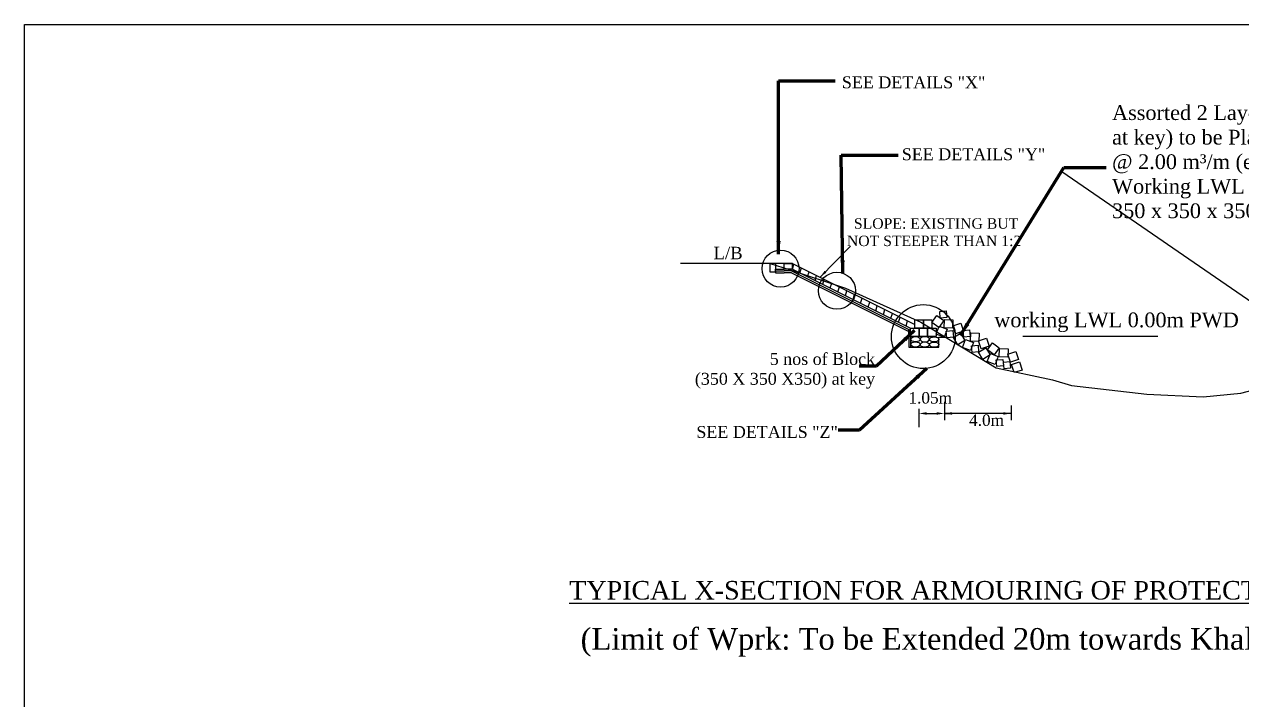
# Model space of a CAD drawing. Header units: metres. Extents: x -2434 to 11656, y -15288 to 8109.
# Drawn here: x 1646 to 1710.7, y -13497.7 to -13461.9 of the extents above; entities that cross this region are included whole.
import ezdxf

# ---------------------------------------------------------------- set-up
doc = ezdxf.new("R2010")
doc.units = ezdxf.units.M
doc.layers.add('LINE', color=7, linetype='Continuous')
doc.styles.get("Standard").update_dxf_attribs({"font": 'times.ttf'})
doc.dimstyles.get("Standard").update_dxf_attribs({"dimtxt": 0.5, "dimasz": 0.4075, "dimexe": 0.364, "dimexo": 0.219, "dimgap": 0.09, "dimtad": 0, "dimdec": 0, "dimlfac": 1000, "dimzin": 0, "dimdsep": 46, "dimtxsty": 'Standard', "dimcen": 0.09, "dimadec": 0, "dimazin": 0, "dimtfac": 1, "dimtdec": 0, "dimtofl": 0, "dimtmove": 0, "dimatfit": 3, "dimfxl": 1, "dimtolj": 1, "dimtzin": 0, "dimarcsym": 0})

msp = doc.modelspace()

# ---------------------------------------------------------------- hatches: boundary and pattern name
at = {"linetype": 'Continuous', "lineweight": -3, "ltscale": 0.5}
h = msp.add_hatch(dxfattribs=at)
h.set_pattern_fill('JIS_RC_10', color=0, style=0)
h.set_pattern_definition([(45, (1207.126, -12834.232), (-7.07107, 7.07107), []), (45, (1207.851, -12834.232), (-7.07107, 7.07107), []), (45, (1208.576, -12834.232), (-7.07107, 7.07107), [])])
edge = h.paths.add_edge_path()
edge.add_ellipse((1693.854709, -13478.603464), major_axis=(-0.244553, 0), ratio=0.560800088, start_angle=0, end_angle=360, ccw=False)

# ---------------------------------------------------------------- linework, layer by layer
at = {"color": 0, "linetype": 'Continuous', "lineweight": -3, "ltscale": 0.5}
for p, q in [((1681.828756, -13474.572243), (1680.887162, -13474.572243)), ((1686.822264, -13474.572243), (1681.553232, -13474.572243)), ((1685.632257, -13474.572243), (1685.632257, -13475.022243)), ((1686.382257, -13474.572243), (1685.632257, -13474.572243)), ((1685.632257, -13475.022243), (1685.932257, -13475.022243)), ((1685.932257, -13474.572243), (1685.932257, -13474.872243)), ((1685.932257, -13474.872243), (1686.382257, -13474.872243)), ((1685.932257, -13475.022243), (1685.932257, -13474.872243)), ((1685.932257, -13474.972243), (1686.382257, -13474.972243)), ((1685.932257, -13475.022243), (1685.932257, -13475.072243)), ((1685.932257, -13475.072243), (1686.382257, -13475.072243)), ((1686.382257, -13474.872243), (1686.382257, -13474.572243)), ((1686.382257, -13474.572243), (1686.822264, -13474.572243)), ((1686.822264, -13474.872243), (1686.382257, -13474.872243)), ((1686.783642, -13474.972243), (1686.382257, -13474.972243)), ((1686.772823, -13475.072243), (1686.382257, -13475.072243)), ((1686.583642, -13474.872243), (1686.586807, -13474.873825)), ((1686.772823, -13475.072243), (1693.003389, -13478.187525)), ((1686.783642, -13474.972243), (1693.003389, -13478.082116)), ((1686.822264, -13474.572243), (1693.327735, -13477.824978)), ((1686.822264, -13474.872243), (1686.822264, -13474.572243)), ((1686.822264, -13474.872243), (1686.902761, -13474.612491)), ((1686.822264, -13474.872243), (1693.102267, -13478.012244)), ((1687.224756, -13475.073489), (1687.305253, -13474.813737)), ((1687.224756, -13475.073489), (1687.305253, -13474.813737)), ((1687.627248, -13475.274735), (1687.707746, -13475.014983)), ((1687.627248, -13475.274735), (1687.707746, -13475.014983)), ((1688.029741, -13475.475981), (1688.110238, -13475.21623)), ((1688.029741, -13475.475981), (1688.110238, -13475.21623)), ((1688.432233, -13475.677227), (1688.51273, -13475.417476)), ((1688.432233, -13475.677227), (1688.51273, -13475.417476)), ((1688.834725, -13475.878473), (1688.915222, -13475.618722)), ((1688.834725, -13475.878473), (1688.915222, -13475.618722)), ((1689.237217, -13476.079719), (1689.317714, -13475.819968)), ((1689.63971, -13476.280965), (1689.720207, -13476.021214)), ((1690.042202, -13476.482212), (1690.122699, -13476.22246)), ((1690.444694, -13476.683458), (1690.525191, -13476.423706)), ((1690.444694, -13476.683458), (1690.525191, -13476.423706)), ((1690.847186, -13476.884704), (1690.927683, -13476.624952)), ((1691.249678, -13477.08595), (1691.330176, -13476.826198)), ((1691.652171, -13477.287196), (1691.732668, -13477.027445)), ((1692.054663, -13477.488442), (1692.13516, -13477.228691)), ((1692.054663, -13477.488442), (1692.13516, -13477.228691)), ((1692.457155, -13477.689688), (1692.537652, -13477.429937)), ((1692.859647, -13477.890934), (1692.940145, -13477.631183)), ((1693.002267, -13478.462243), (1693.003389, -13478.082116)), ((1693.003389, -13478.082116), (1693.003389, -13479.026969)), ((1693.003389, -13478.462243), (1693.002267, -13478.462243)), ((1693.102267, -13478.462243), (1693.102267, -13479.026969)), ((1694.603903, -13479.026969), (1694.603903, -13478.494075)), ((1694.603903, -13478.494075), (1694.969705, -13478.494075)), ((1706.23534, -13478.462243), (1699.053016, -13478.462243)), ((1693.003389, -13479.026969), (1694.603903, -13479.026969)), ((1694.892495, -13481.928594), (1694.892495, -13482.905423)), ((1698.435149, -13482.119125), (1698.435149, -13482.905423)), ((1693.542499, -13482.293971), (1693.542499, -13483.263518)), ((1693.949999, -13482.541423), (1694.484995, -13482.541423)), ((1698.435149, -13482.541423), (1694.892495, -13482.541423)), ((1694.892495, -13482.541423), (1695.299995, -13482.541423))]:
    msp.add_line(p, q, dxfattribs=at)
for points in [[(1685.644361, -13474.572243), (1686.644361, -13474.892243), (1689.644361, -13475.892243), (1693.644361, -13477.692243), (1697.644361, -13480.112243), (1700.644361, -13480.762243), (1701.644361, -13481.062243), (1705.644361, -13481.512243), (1708.644361, -13481.662243), (1710.644361, -13481.462243), (1713.644361, -13480.662243), (1721.644361, -13475.892243), (1726.644361, -13475.542243), (1727.644361, -13474.802243)], [(1693.327735, -13477.562246), (1693.777734, -13477.562246), (1693.777734, -13478.012244), (1693.327735, -13478.012244), (1693.327735, -13477.562246)], [(1693.777734, -13477.562246), (1694.227732, -13477.562246), (1694.227732, -13478.012244), (1693.777734, -13478.012244), (1693.777734, -13477.562246)], [(1694.493762, -13477.3419), (1694.857347, -13477.607052), (1694.592195, -13477.970637), (1694.22861, -13477.705485), (1694.493762, -13477.3419)], [(1694.67837, -13477.474609), (1694.647753, -13477.125951), (1694.996411, -13477.095333), (1695.027028, -13477.443992), (1694.67837, -13477.474609)], [(1694.899075, -13477.548161), (1695.348662, -13477.567456), (1695.329367, -13478.017042), (1694.879781, -13477.997747), (1694.899075, -13477.548161)], [(1693.102267, -13478.012244), (1693.552265, -13478.012244), (1693.552265, -13478.462243), (1693.102267, -13478.462243), (1693.102267, -13478.012244)], [(1693.552265, -13478.012244), (1694.002264, -13478.012244), (1694.002264, -13478.462243), (1693.552265, -13478.462243), (1693.552265, -13478.012244)], [(1694.002264, -13478.012244), (1694.452262, -13478.012244), (1694.452262, -13478.462243), (1694.002264, -13478.462243), (1694.002264, -13478.012244)], [(1695.042771, -13478.064826), (1694.881167, -13478.484807), (1694.461186, -13478.323203), (1694.62279, -13477.903222), (1695.042771, -13478.064826)], [(1695.027477, -13478.524429), (1694.99686, -13478.175771), (1695.345518, -13478.145153), (1695.376135, -13478.493812), (1695.027477, -13478.524429)], [(1695.770872, -13477.744924), (1695.908288, -13478.173429), (1695.479783, -13478.310845), (1695.342366, -13477.88234), (1695.770872, -13477.744924)], [(1695.756358, -13478.273484), (1695.988348, -13478.659075), (1695.602756, -13478.891065), (1695.370767, -13478.505473), (1695.756358, -13478.273484)], [(1695.918713, -13478.482615), (1695.888096, -13478.133957), (1696.236754, -13478.103339), (1696.267372, -13478.451998), (1695.918713, -13478.482615)], [(1696.297509, -13478.258632), (1696.747096, -13478.277927), (1696.727801, -13478.727513), (1696.278215, -13478.708218), (1696.297509, -13478.258632)], [(1696.441205, -13478.775297), (1696.279601, -13479.195278), (1695.85962, -13479.033674), (1696.021224, -13478.613693), (1696.441205, -13478.775297)], [(1696.365125, -13479.301696), (1696.334507, -13478.953038), (1696.683166, -13478.92242), (1696.713783, -13479.271079), (1696.365125, -13479.301696)], [(1697.138893, -13478.540414), (1697.276309, -13478.968919), (1696.847804, -13479.106335), (1696.710388, -13478.67783), (1697.138893, -13478.540414)], [(1697.44872, -13478.793192), (1697.812306, -13479.058344), (1697.547154, -13479.42193), (1697.183568, -13479.156778), (1697.44872, -13478.793192)], [(1697.094006, -13479.050751), (1697.325995, -13479.436342), (1696.940403, -13479.668332), (1696.708414, -13479.28274), (1697.094006, -13479.050751)], [(1697.75708, -13479.525601), (1697.595476, -13479.945583), (1697.175495, -13479.783979), (1697.337099, -13479.363997), (1697.75708, -13479.525601)], [(1697.827538, -13479.092975), (1698.277125, -13479.112269), (1698.25783, -13479.561855), (1697.808244, -13479.542561), (1697.827538, -13479.092975)], [(1698.691885, -13479.252516), (1698.829301, -13479.681021), (1698.400796, -13479.818437), (1698.26338, -13479.389932), (1698.691885, -13479.252516)], [(1697.680999, -13480.052001), (1697.650382, -13479.703343), (1697.99904, -13479.672725), (1698.029658, -13480.021384), (1697.680999, -13480.052001)], [(1698.060754, -13480.164978), (1698.030137, -13479.81632), (1698.378795, -13479.785703), (1698.409412, -13480.134361), (1698.060754, -13480.164978)], [(1698.88419, -13479.809303), (1699.021606, -13480.237809), (1698.593101, -13480.375225), (1698.455685, -13479.946719), (1698.88419, -13479.809303)]]:
    msp.add_lwpolyline(points, dxfattribs=at)
msp.add_circle((1693.777265, -13478.462243), 1.698021, dxfattribs=at)
for centre in [(1693.356297, -13478.879299), (1693.362661, -13478.600295), (1693.848345, -13478.882468), (1694.349926, -13478.888806), (1694.35629, -13478.609801)]:
    msp.add_ellipse(centre, major_axis=(0.24751, 0), ratio=0.554100865, dxfattribs=at)
at = {"color": 0, "linetype": 'Continuous', "lineweight": -3, "ltscale": 0.5, "extrusion": (0, 0, -1)}
msp.add_ellipse((1693.854709, -13478.603464), major_axis=(-0.244553, 0), ratio=0.560800088, dxfattribs=at)
at = {"color": 0, "linetype": 'Continuous', "lineweight": -3, "ltscale": 0.5}
for points in [[(1693.949999, -13482.473506), (1693.949999, -13482.609339), (1693.542499, -13482.541423)], [(1694.484995, -13482.473506), (1694.484995, -13482.609339), (1694.892495, -13482.541423)], [(1695.299995, -13482.473506), (1695.299995, -13482.609339), (1694.892495, -13482.541423)], [(1698.027649, -13482.473506), (1698.027649, -13482.609339), (1698.435149, -13482.541423)]]:
    msp.add_solid(points, dxfattribs=at)
at = {"layer": 'LINE', "color": 0, "linetype": 'ByBlock', "lineweight": -3, "ltscale": 0.5}
msp.add_lwpolyline([(1646.031914, -13461.875623), (1750.208324, -13461.875623), (1750.208324, -13533.61229), (1646.031914, -13533.61229)], close=True, dxfattribs=at)
at = {"layer": 'LINE', "color": 0, "lineweight": -3, "ltscale": 0.5}
for centre in [(1686.192308, -13474.851469), (1689.190038, -13476.023829)]:
    msp.add_circle(centre, 0.98143, dxfattribs=at)

# ---------------------------------------------------------------- texts
at = {"color": 7, "lineweight": 30, "ltscale": 0.18, "attachment_point": 1}
for s, insert, char_height, width in [('{\\LTYPICAL X-SECTION FOR ARMOURING OF PROTECTIVE WORK AT CONFLUENCE OF KHAL}', (1674.972296, -13491.440267), 0.98488466, 65.77055161), ('(Limit of Wprk: To be Extended 20m towards Khal from Confluence of Khal and River)', (1675.576218, -13493.944267), 1.14501463, 61.1852012)]:
    msp.add_mtext(s, dxfattribs=dict(at, insert=insert, char_height=char_height, width=width))
at = {"layer": 'LINE', "color": 0, "linetype": 'ByBlock', "lineweight": -3, "ltscale": 0.5}
for s, p in [('1.05m', (1692.983659, -13482.018179)), ('4.0m', (1696.205186, -13483.203708))]:
    msp.add_text(s, height=0.6077414, dxfattribs=at).set_placement(p)
for s, insert, char_height, attachment_point in [('SEE DETAILS "X"', (1697.069275, -13464.638548), 0.6319567, 3), ('SEE DETAILS "Y"', (1700.252372, -13468.458615), 0.6319567, 3), (' SLOPE: EXISTING BUT\\PNOT STEEPER THAN 1:2', (1694.348585, -13472.176277), 0.55362807, 2), ('L/B', (1682.633238, -13473.692226), 0.6582882, 1), ('5 nos of Block \\P(350 X 350 X350) at key', (1691.214017, -13479.332284), 0.6319567, 3), ('SEE DETAILS "Z"', (1689.23706, -13483.209049), 0.6319567, 3)]:
    msp.add_mtext(s, dxfattribs=dict(at, insert=insert, char_height=char_height, attachment_point=attachment_point))
at = {"layer": 'LINE', "color": 0, "linetype": 'ByBlock', "lineweight": -3, "ltscale": 0.5, "char_height": 0.78176775, "width": 23.21352196, "attachment_point": 1}
for s, insert in [('Assorted 2 Layers C.C Blocks (excluding Blocks at key) to be Placed / dumped \\P@ 2.00 m³/m (excluding void) at or below Working LWL as shown in the drawing. \\P350 x 350 x 350 ---------100%\\P ', (1703.79974, -13466.173581)), ('working LWL 0.00m PWD', (1697.545637, -13477.183065))]:
    msp.add_mtext(s, dxfattribs=dict(at, insert=insert))

# ---------------------------------------------------------------- leaders
at = {"color": 0, "linetype": 'Continuous', "lineweight": -3, "ltscale": 0.5}
for points in [[(1714.975556, -13479.22568), (1701.13201, -13469.714995), (1701.125797, -13469.670242)], [(1688.292808, -13475.307515), (1689.905674, -13473.660534)]]:
    msp.add_leader(points, dimstyle='Standard', override={"dimgap": 0.09, "dimtad": 0, "dimfxl": 0.15, "dimfxlon": 1}, dxfattribs=at)
at = {"layer": 'LINE', "color": 7, "lineweight": 13, "ltscale": 0.5}
for points in [[(1686.08671, -13474.075043), (1686.08671, -13464.871092), (1689.101041, -13464.871092)], [(1689.497241, -13475.105885), (1689.420595, -13468.824557), (1692.434925, -13468.824557)], [(1695.751348, -13478.384125), (1701.236759, -13469.486717), (1703.493614, -13469.487255)], [(1693.305878, -13478.136702), (1691.285297, -13480.035159), (1690.363703, -13480.035854)], [(1693.956414, -13480.148917), (1690.388469, -13483.430585), (1689.26194, -13483.429618)]]:
    msp.add_leader(points, dimstyle='Standard', override={"dimtxt": 0.9, "dimasz": 0.7, "dimclrd": 7, "dimclre": 7, "dimclrt": 7, "dimlwd": 65535, "dimlwe": 65535}, dxfattribs=at)

doc.saveas('drawing.dxf')
